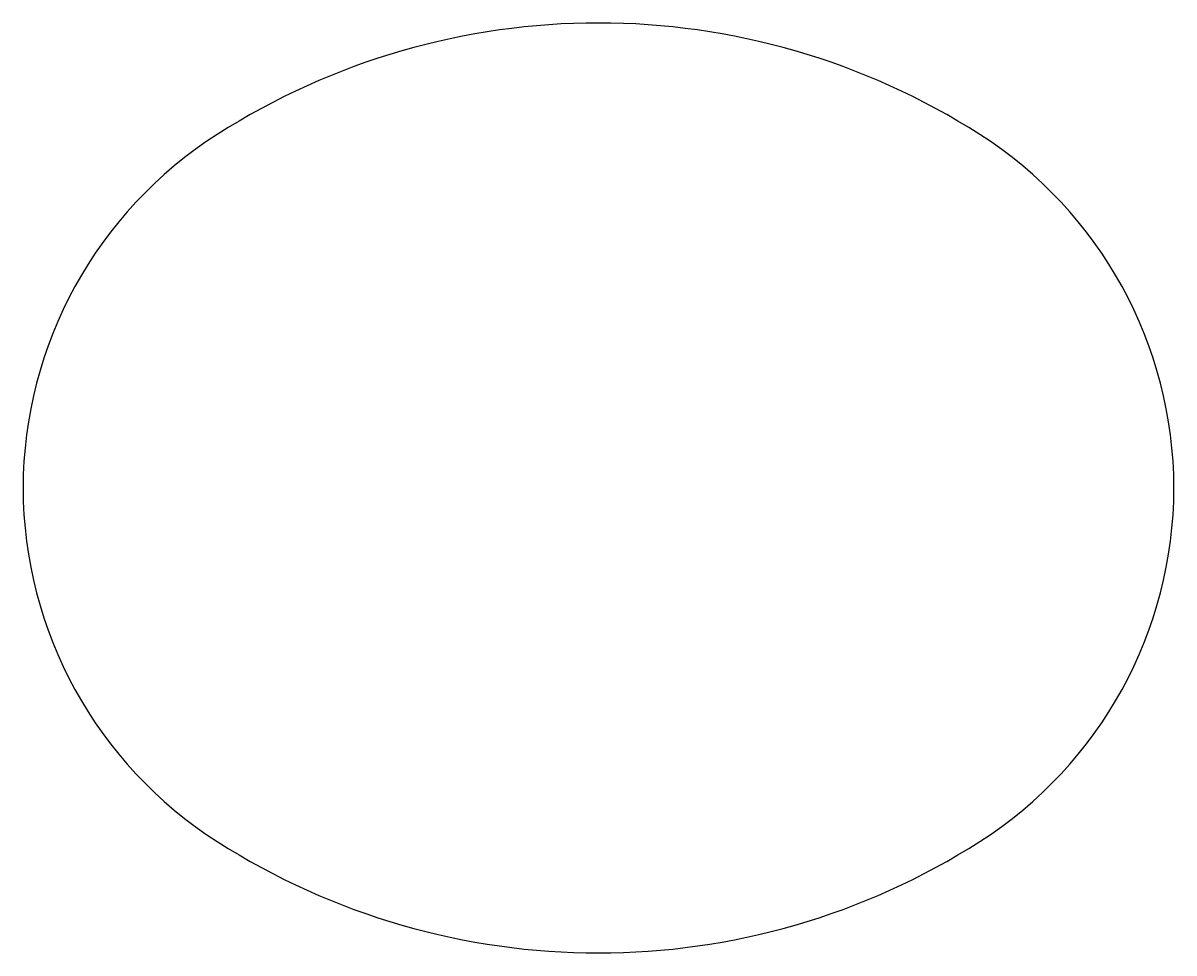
# Model space of a CAD drawing. Extents: x 702.3 to 728.3, y -24 to -3.
import ezdxf

# ---------------------------------------------------------------- set-up
doc = ezdxf.new("R2010")
doc.units = 0
doc.header["$LTSCALE"] = 15
doc.layers.get('0').update_dxf_attribs({"linetype": 'CONTINUOUS'})

msp = doc.modelspace()

# ---------------------------------------------------------------- linework, layer by layer
at = {"color": 0, "ltscale": 0.05}
msp.add_lwpolyline([(702.252, -13.533, 0.255286), (706.637, -21.515, 0.292221), (723.867, -21.515, 0.255286), (728.252, -13.533, 0.255286), (723.867, -5.55, 0.292221), (706.637, -5.55, 0.255286)], format="xyb", close=True, dxfattribs=at)

doc.saveas('drawing.dxf')
